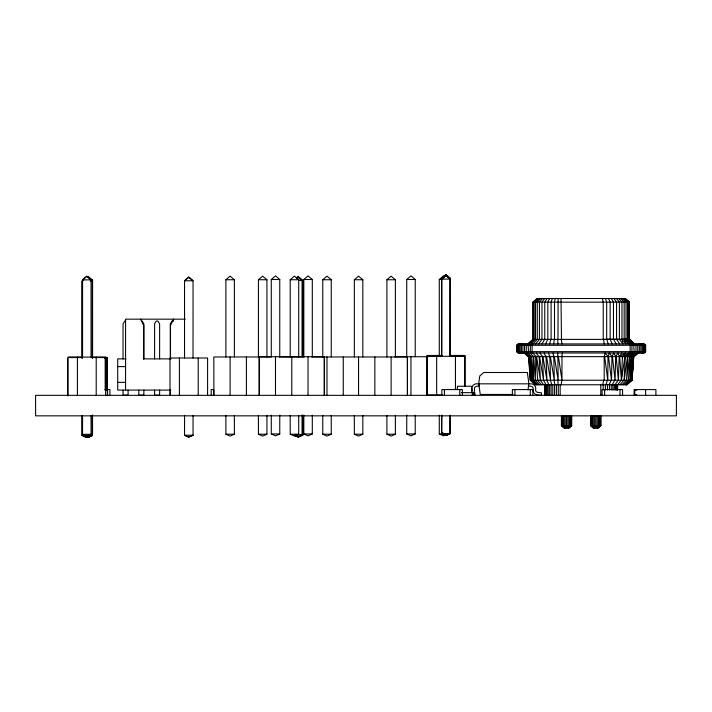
<?xml version="1.0" encoding="UTF-8"?>
<svg xmlns="http://www.w3.org/2000/svg" width="712" height="712" viewBox="0 0 712 712"><rect width="100%" height="100%" fill="white"/><g stroke="black" fill="none" stroke-linecap="round" stroke-linejoin="round"><path stroke-width="1.07" d="M530.209 356.267L533.297 380.235L533.439 356.267M608.004 356.267L607.79 380.235L604.622 356.267M557.692 356.632L557.754 353.001M611.964 356.267L611.519 380.235L608.457 356.267M535.913 356.267L535.264 380.235L533.671 356.267M615.72 356.267L615.061 380.235L612.382 356.267M558.092 298.524L557.986 339.384M619.235 356.267L618.372 380.235L616.12 356.267M619.6 356.267L621.398 380.235L622.457 356.267M631.918 378.054L632.238 371.522M632.603 363.894L632.701 361.714M625.341 356.267L624.104 380.235L627.566 356.267M627.851 356.267L626.462 380.235L629.711 356.267M629.951 356.267L628.429 380.235L631.428 356.267M631.615 356.267L629.986 380.235L632.692 356.267M633.351 359.533L633.6 356.267L631.989 380.235L626.854 384.774L535.415 384.774L530.28 380.235L528.473 356.267M532.122 343.923L532.122 353.001M630.147 353.001L630.147 343.923M632.826 356.267L631.108 380.235L633.484 356.267M633.564 356.267L631.784 380.235L626.685 384.774L631.758 380.235L633.769 356.267L631.989 380.235L530.28 380.235L528.918 356.267M631.9 379.149L632.461 371.522M632.63 369.341L633.191 361.714M457.149 389.446L457.469 386.242L471.567 386.242L472.207 393.291L474.771 393.291M561.189 384.774L561.75 380.235M513.103 394.457L480.253 394.457L478.713 383.474L479.763 375.981L483.786 372.501L527.334 372.501L528.883 383.474L527.957 390.06M553.678 343.923L554.319 339.384M621.398 380.235L625.011 356.267M561.768 356.632L562.418 353.001M604.399 356.632L605.049 353.001L608.164 356.632L609.25 353.001L612.142 356.632L613.682 353.001L615.916 356.632L617.891 353.001L619.44 356.632L625.439 353.001L622.671 356.632L628.669 353.001L625.563 356.632L631.482 353.001L628.082 356.632L633.84 353.001L630.191 356.632L635.709 353.001L631.864 356.632L637.062 353.001L633.075 356.632L637.89 353.001L633.849 356.632M555.164 298.524L554.506 302.155L554.506 339.384M530.342 343.923L530.342 353.001M631.927 353.001L631.927 343.923M602.699 384.774L603.767 380.235M567.206 427.903L567.873 425.634L567.873 415.826M596.38 427.903L597.048 425.634L597.048 415.826M549.602 343.923L550.946 339.384M552.307 298.524L551.106 302.155L551.106 339.384M605.903 384.774L607.425 380.235M528.598 343.923L528.135 345.284L528.598 353.001M633.671 353.001L634.134 351.639L633.671 343.923M545.686 343.923L547.715 339.384M609.116 384.774L611.19 380.235M526.924 343.923L526.284 345.284L526.284 351.639L526.924 353.001M635.344 353.001L635.985 351.639L635.985 345.284L635.344 343.923M549.557 298.524L547.839 302.155L547.839 339.384M173.639 319.163L170.488 325.464L170.488 358.884M567.82 427.903L569.111 425.634L569.111 415.826M596.994 427.903L598.294 425.634L598.294 415.826M612.169 384.774L614.768 380.235M124.689 321.059L123.051 323.889L123.051 358.884M525.331 343.923L524.53 345.284L524.53 351.639L525.331 353.001M636.937 353.001L637.738 351.639L637.738 345.284L636.937 343.923M542.001 343.923L544.671 339.384M546.985 298.524L544.769 302.155L544.769 339.384M619.44 356.632L621.825 353.001M615.017 384.774L618.114 380.235M523.854 343.923L522.902 345.284L522.902 351.639L523.854 353.001M638.415 353.001L639.367 351.639L639.367 345.284L638.415 343.923M538.628 343.923L541.885 339.384M544.618 298.524L541.957 302.155L541.957 339.384M621.176 380.235L617.633 384.774L617.607 390.016M522.51 343.923L521.415 345.284L521.415 351.639L522.51 353.001M639.759 353.001L640.853 351.639L640.853 345.284L639.759 343.923M568.345 427.903L570.178 425.634L570.178 415.826M597.519 427.903L599.353 425.634L599.353 415.826M535.62 343.923L539.393 339.384L539.447 302.155L542.508 298.524M619.974 384.774L623.926 380.235M521.317 343.923L520.098 345.284L520.098 351.639L521.317 353.001M640.951 353.001L642.171 351.639L642.171 345.284L640.951 343.923M533.03 343.923L537.257 339.384M540.693 298.524L537.284 302.155L537.284 339.384M622.003 384.774L626.311 380.235M520.294 343.923L518.977 345.284L518.977 351.639L520.294 353.001M641.975 353.001L643.292 351.639L643.292 345.284L641.975 343.923M568.755 427.903L570.997 425.634L570.997 415.826M597.929 427.903L600.172 425.634L600.172 415.826M530.912 343.923L535.504 339.384L535.522 302.155L539.207 298.524M623.712 384.774L628.313 380.235M519.457 343.923L518.051 345.284L518.051 351.639L519.457 353.001M642.811 353.001L644.218 351.639L644.218 345.284L642.811 343.923M625.065 384.774L629.906 380.235M538.076 298.524L534.178 302.155L534.178 339.384L529.301 343.923M518.817 343.923L517.339 345.284L517.339 351.639L518.817 353.001M643.452 353.001L644.93 351.639L644.93 345.284L643.452 343.923M561.412 415.826L561.412 425.634L564.002 427.903L569.093 427.903L571.505 425.634L571.505 415.826M626.053 384.774L631.054 380.235M598.178 427.903L600.688 425.634L600.688 415.826M626.106 384.774L627.53 383.483M537.32 298.524L533.279 302.155L533.279 339.384M518.381 343.923L516.859 345.284L516.859 351.639L518.381 353.001M528.224 343.923L533.279 339.384M643.888 353.001L645.401 351.639L645.401 345.284L643.888 343.923M633.813 356.632L637.89 353.001M527.717 343.923L532.852 339.384L532.852 302.155L536.955 298.524L625.305 298.524L629.417 302.155L629.417 339.384L634.312 343.923L629.221 339.375L619.404 339.384L619.404 302.155L616.565 298.524M516.618 345.284L518.158 343.923L644.111 343.923L645.651 345.284L645.651 351.639L644.111 353.001L518.158 353.001L516.618 351.639L516.618 345.284L645.651 345.284M638.148 353.001L634.045 356.632L528.224 356.632L524.112 353.001M569.093 427.903L571.683 425.634L571.683 415.826M600.857 415.826L600.857 425.634L598.267 427.903L593.176 427.903L590.586 425.634L590.586 415.826M225.882 356.97L225.882 279.745L230.101 276.14L234.382 279.745L234.382 356.97M258.429 356.97L258.429 279.745L262.648 276.14L266.929 279.745L266.929 356.97M290.202 356.97L290.202 279.745L294.421 276.14L298.702 279.745L298.702 356.97M322.758 356.97L322.758 279.745L326.977 276.14L331.249 279.745L331.249 356.97M354.336 356.97L354.336 279.745L358.563 276.14L362.835 279.745L362.835 356.97M386.892 356.97L386.892 279.745L391.111 276.14L395.382 279.745L395.382 356.97M406.739 356.721L406.739 279.496L410.957 275.891L415.23 279.496L415.23 356.721M439.286 355.617L439.286 279.496L443.505 275.891M441.565 356.16L441.636 278.232L445.917 274.627L450.376 278.401L450.287 356.329M441.573 278.935L445.846 275.33L441.573 278.935L445.828 275.33L450.287 279.104L441.805 279.104L441.805 356.329M446.059 275.5L441.796 279.104L446.059 275.5L450.304 279.104L445.828 275.33M441.636 278.232L445.917 274.627L450.367 278.401M271.272 356.721L271.272 279.496L275.544 275.891L279.763 279.496L279.763 356.721M303.819 356.721L303.819 279.496L308.091 275.891L312.31 279.496L312.31 356.721M623.614 298.524L627.486 302.155L627.486 339.384L629.417 339.384L634.552 343.923L629.248 339.384L629.239 302.155L625.145 298.524L629.203 302.155M627.486 339.384L632.318 343.923L628.58 339.366L628.554 302.155L624.549 298.524M279.763 415.194L279.763 433.946L275.526 435.842L271.272 433.946L271.272 415.194M312.31 415.194L312.31 433.946L308.073 435.842L303.819 433.946L303.819 415.194M234.382 415.443L234.382 434.204L230.127 436.091L225.882 434.204L225.882 415.443M266.929 415.443L266.929 434.204L262.675 436.091L258.429 434.204L258.429 415.443M298.702 415.443L298.702 434.204L294.448 436.091L290.202 434.204L290.202 415.443M331.249 415.443L331.249 434.204L326.995 436.091L322.758 434.204L322.758 415.443M362.835 415.443L362.835 434.204L358.581 436.091L354.336 434.204L354.336 415.443M395.382 415.443L395.382 434.204L391.128 436.091L386.892 434.204L386.892 415.443M415.23 415.194L415.23 433.946L410.975 435.842L406.739 433.946L406.739 415.194M446.077 434.703L443.523 435.842L439.286 433.946L439.286 415.194M92.257 435.308L87.95 437.204L92.275 435.308L92.257 415.452M450.073 415.737L450.073 433.385L445.765 435.281L441.565 433.385L441.663 415.034M450.082 433.385L445.765 435.281L441.573 433.385L443.718 433.385M624.157 339.384L628.465 343.923L626.062 339.357L624.157 339.384L624.157 302.155L620.713 298.524M621.95 339.384L625.901 343.923L624.219 339.357L621.95 339.384L621.95 302.155L618.781 298.524M619.404 339.384L622.956 343.923L622.021 339.357M616.565 339.384L619.493 339.357L616.565 339.384L616.565 302.155L614.091 298.524M611.386 298.524L613.468 302.155L613.468 339.384L616.672 339.357L619.663 343.923M528.527 385.966L531.01 386.313A2.358 2.358 0 0 1 533.137 389.153A4.726 4.726 0 0 0 533.154 391.146L533.341 391.787A4.726 4.726 0 0 0 534.926 393.896L535.486 394.261A4.726 4.726 0 0 0 537.4 394.822L541.236 395.374L541.592 392.89L537.756 392.339A2.358 2.358 0 0 1 535.62 389.508A4.726 4.726 0 0 0 535.611 387.515L535.415 386.874A4.726 4.726 0 0 0 533.831 384.765L533.27 384.4A4.726 4.726 0 0 0 531.366 383.83L476.23 383.83A4.726 4.726 0 0 0 474.317 384.4L473.756 384.765A4.726 4.726 0 0 0 472.172 386.874L471.985 387.515A4.726 4.726 0 0 0 471.967 389.508A2.358 2.358 0 0 1 471.727 391.128M608.493 298.524L610.157 302.155L610.157 339.384L612.231 343.923M605.449 298.524L606.668 302.155L606.668 339.384L613.593 339.366L616.067 343.923M613.468 339.384L616.672 339.357M610.157 339.384L613.593 339.366M606.668 339.384L610.3 339.366M271.272 279.496L279.763 279.496M303.819 279.496L312.31 279.496M406.739 279.496L415.23 279.496M439.286 279.496L441.404 279.496M225.882 279.745L234.382 279.745M258.429 279.745L266.929 279.745M290.202 279.745L298.702 279.745M322.758 279.745L331.249 279.745M354.336 279.745L362.835 279.745M386.892 279.745L395.382 279.745M91.056 279.869L82.565 279.869L82.565 357.104M90.442 280.323L92.56 280.323L92.56 357.549M298.88 280.421L302.066 280.421L302.048 356.552M90.362 281.026L92.489 281.026L92.489 358.252M532.852 302.155L629.417 302.155M185.298 319.163L125.57 319.163L125.57 390.087M173.737 321.059L171.975 321.059L170.328 323.889L170.328 358.884M532.852 339.384L629.417 339.384L633.564 343.923L628.58 339.366M516.618 351.639L645.651 351.639M442.045 355.457L427.102 355.457L427.04 394.777M450.856 355.457L464.696 355.457L464.696 386.349M442.259 355.626L427.316 355.626L427.333 394.243M449.966 355.626L464.918 355.626L464.918 386.518M427.022 356.16L441.974 356.16M449.681 356.16L464.624 356.16L464.624 385.948M427.245 356.329L464.838 356.329M259.257 356.721L259.257 395.338L259.23 356.721L324.352 356.721L324.352 395.338M394.697 356.721L427.271 356.721M271.379 356.97L213.84 356.97L213.867 395.587M279.246 356.97L304.238 356.97M311.803 356.97L407.424 356.97L407.424 395.587L407.397 356.97M69.286 357.38L82.022 357.38M91.937 357.38L106.88 357.38L106.791 390.078M69.5 357.549L82.236 357.549M92.159 357.549L107.103 357.549L107.085 389.544M104.7 358.083L106.809 358.083M104.922 358.252L107.023 358.252L107.023 390.247M126.077 358.884L117.694 358.884L117.694 390.087L170.916 390.087M143.263 358.884L170.916 358.884M117.694 366.609L125.57 366.609M117.694 382.371L125.57 382.371M105.002 389.571L109.933 389.571L109.933 395.338M461.225 392.65L474.771 392.65L474.771 395.213M474.771 394.573L472.207 394.573L472.207 395.213M427.253 394.946L442.188 394.946M561.412 425.634L571.683 425.634M590.586 425.634L600.857 425.634M271.272 433.946L279.763 433.946M303.819 433.946L312.31 433.946M406.739 433.946L415.23 433.946M439.286 433.946L443.532 433.946M225.882 434.204L234.382 434.204M258.429 434.204L266.929 434.204M290.202 434.204L298.702 434.204M322.758 434.204L331.249 434.204M354.336 434.204L362.835 434.204M386.892 434.204L395.382 434.204M295.694 434.881L302.066 434.881L302.048 415.016M300.687 435.094L302.814 435.094L302.796 415.238M82.138 435.477L86.33 437.373L90.62 435.477L86.33 437.373L82.12 435.477L82.138 415.621L82.12 435.477L92.489 435.477L92.462 415.621M629.444 340.024L633.538 343.273L629.248 339.384M302.814 280.644L298.559 277.039L302.796 280.644L302.787 356.765M524.691 353.001L528.731 356.632M528.971 356.267L530.778 380.235L535.807 384.774M593.265 427.903L590.764 425.634L590.764 415.826M564.082 427.903L561.581 425.634L561.581 415.826M525.892 353.001L529.781 356.632M531.739 380.235L536.617 384.774L531.793 380.235L530.031 356.267M622.332 298.524L626.017 302.155L626.017 339.384L630.618 343.923L627.521 339.366M533.217 380.235L537.827 384.774M527.69 353.001L531.357 356.632M593.514 427.903L591.272 425.634L591.272 415.826M564.34 427.903L562.097 425.634L562.097 415.826M535.157 380.235L539.42 384.774M530.057 353.001L533.43 356.632M537.533 380.235L541.36 384.774M532.941 353.001L535.967 356.632M593.924 427.903L592.09 425.634L592.09 415.826M564.75 427.903L562.916 425.634L562.916 415.826M540.292 380.235L543.621 384.774M536.305 353.001L538.904 356.632M543.389 380.235L546.149 384.774L546.113 395.249M540.07 353.001L542.206 356.632M142.213 321.059L143.851 323.889L143.851 358.884M594.449 427.903L593.149 425.634L593.149 415.826M565.275 427.903L563.975 425.634L563.975 415.826M140.54 319.163L143.699 325.464L143.699 358.884M546.763 380.235L548.916 384.774M544.173 353.001L545.801 356.632M550.349 380.235L551.853 384.774M608.19 343.923L606.829 339.375L603.233 339.384L603.233 302.155L602.379 298.524M548.543 353.001L549.628 356.632M595.063 427.903L594.395 425.634L594.395 415.826M565.889 427.903L565.212 425.634L565.212 415.826M554.096 380.235L554.915 384.774M603.491 339.384L604.301 343.923M561.216 339.384L562.026 343.923M546.46 356.267L550.545 380.235L549.842 356.267M542.838 356.267L546.941 380.235L546.024 356.267M539.509 356.267L543.55 380.235L542.437 356.267M550.296 356.267L554.301 380.235L553.829 356.267M536.537 356.267L540.435 380.235L539.135 356.267M554.283 356.267L558.137 380.235L557.897 356.267M558.359 356.267L561.973 380.235L561.973 356.267M553.099 353.001L553.616 356.632M478.713 383.474L479.069 385.966L476.586 386.313A2.358 2.358 0 0 0 474.45 389.153A4.726 4.726 0 0 1 474.441 391.146L474.245 391.787A4.726 4.726 0 0 1 473.969 392.392M561.02 298.524L561.465 339.384M531.606 356.267L533.297 380.235M536.198 356.267L537.658 380.235M529.906 356.267L530.778 380.235M557.914 380.235L558.048 384.774M557.763 339.384L557.852 343.923M655.894 395.338L655.894 389.571L634.107 389.571L634.107 395.338M645.642 389.571L645.642 395.338M636.67 389.571L636.67 390.212L634.748 390.212L634.748 394.697L636.67 394.697L636.67 395.338M622.573 395.338L622.573 389.571L602.067 389.571L602.067 395.338M620.01 389.571L620.01 395.338M617.455 384.774L617.455 390.016M617.046 384.774L617.082 390.016M616.361 384.774L616.361 390.016M615.435 384.774L615.435 390.016M614.26 384.774L614.26 390.016M612.854 384.774L612.854 390.016M611.243 384.774L611.243 390.016M609.445 384.774L609.445 390.016M607.478 384.774L607.478 390.016M605.378 384.774L605.378 390.016M604.63 389.571L604.63 395.338M604.194 356.267L604.194 380.235M603.171 384.774L603.171 390.016M600.786 384.774L600.786 395.249M595.721 415.826L595.721 427.903M566.547 415.826L566.547 427.903M560.184 384.774L560.184 395.249M558.288 384.774L558.288 395.249M556.401 384.774L556.401 395.249M554.559 384.774L554.559 395.249M552.788 384.774L552.788 395.249M551.133 384.774L551.133 395.249M549.602 384.774L549.602 395.249M548.24 384.774L548.24 395.249M547.074 384.774L547.074 395.249M545.392 384.774L545.392 395.249M544.903 384.774L544.903 395.249M544.662 384.774L544.662 395.249M532.861 395.338L532.861 389.571L512.355 389.571L512.355 395.338M530.298 389.571L530.298 395.338M514.918 389.571L514.918 395.338M462.373 395.338L462.373 389.571L441.867 389.571L441.867 395.338M459.81 389.571L459.81 395.338M455.449 356.329L455.449 389.428M450.367 415.203L450.304 433.555L445.988 435.45L441.778 433.555L441.778 415.906M450.278 279.104L450.278 356.329M450.278 415.906L450.278 433.555M450.082 278.935L450.073 356.16M444.43 389.571L444.43 395.338M436.661 356.329L436.661 394.946M427.253 356.329L427.245 395.338M410.957 356.721L410.957 395.338M391.111 356.97L391.111 395.587M374.85 356.97L374.85 395.587M358.563 356.97L358.563 395.587M343.264 356.97L343.264 395.587M326.977 356.97L326.977 395.587M324.325 356.721L324.325 395.338M308.038 356.721L308.038 395.338M291.778 356.721L291.778 395.338M275.491 356.721L275.491 395.338M246.397 356.97L246.397 395.587M230.11 356.97L230.11 395.587M213.742 395.338L213.742 389.571L211.179 389.571L211.179 395.338M207.584 395.507L207.584 358.002L169.999 358.002L169.999 395.507M198.203 358.002L198.203 395.507M193.032 358.002L193.05 280.768L188.805 277.173L184.541 280.768L184.541 358.002M193.05 415.363L193.032 435.228L188.742 437.115L184.541 435.228L184.559 415.363M179.406 358.002L179.406 395.507M170.328 390.087L170.328 395.133M159.613 358.884L159.613 323.889L157.975 321.059L156.213 321.059L154.575 323.889L154.575 358.884M159.613 390.087L159.613 395.133L154.575 395.133L154.575 390.087M143.851 390.087L143.851 395.133L138.813 395.133L138.813 390.087M128.089 390.087L128.089 395.133L123.051 395.133L123.051 390.087M107.565 389.571L107.565 395.338M107.37 389.571L107.37 395.338M105.599 395.712L105.599 357.104L68.014 357.104L68.014 395.712M105.171 358.252L105.171 390.247M96.209 357.104L96.209 395.712M92.551 414.918L92.533 434.774M92.329 280.154L92.275 358.083M91.047 279.869L91.056 357.104M91.056 415.568L91.047 434.329L86.757 436.216L82.547 434.329L82.547 415.568M77.412 357.104L77.412 395.712M67.587 358.252L67.587 395.765M86.82 276.274L82.565 279.869L86.82 276.274L92.489 281.026L86.82 276.274M83.553 279.825L82.138 281.026L82.12 358.252L82.138 281.026L83.544 279.825M188.805 277.173L184.559 280.768L193.05 280.768L188.805 277.173M297.821 276.817L296.406 278.018L297.821 276.817L302.066 280.421L297.821 276.817M446.139 274.796L441.867 278.401L446.139 274.796M92.471 435.477L88.172 437.373L92.489 435.477M302.048 434.881L297.758 436.767L294.394 435.255L297.758 436.767L302.066 434.881M302.796 435.094L298.497 436.99L295.133 435.477L298.506 436.99L302.814 435.094M450.367 432.852L448.631 433.608L450.376 432.852M91.056 434.329L86.757 436.216L82.565 434.329L91.056 434.329M193.05 435.228L188.742 437.115L184.559 435.228L193.05 435.228M450.304 433.555L445.988 435.45L441.796 433.555L450.304 433.555M676.4 395.338L35.6 395.338L35.6 415.844L676.4 415.844L676.4 395.338M445.018 434.195L442.472 433.065L445.018 434.195M92.56 280.323L88.083 276.55L92.551 280.323"/></g></svg>
